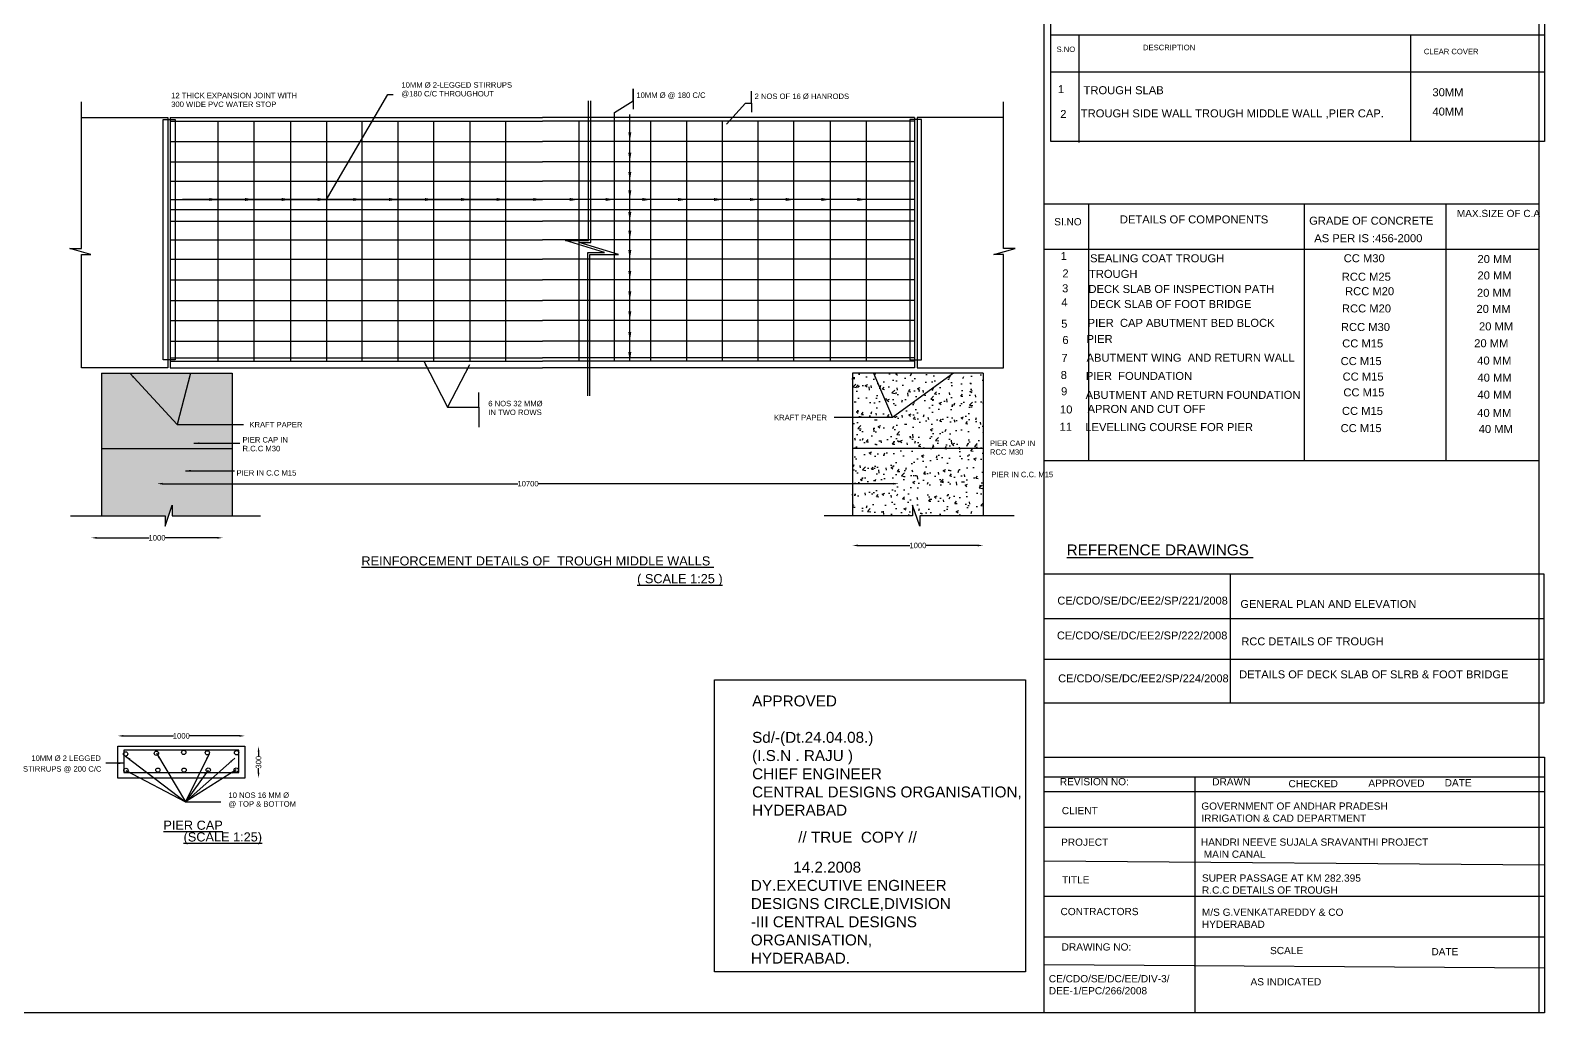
# Model space of a CAD drawing. Header units: millimetres. Extents: x 5124 to 2386449, y 2311 to 45646648.
# Drawn here: x 2382290 to 2386449, y 45642305 to 45645004 of the extents above; entities that cross this region are included whole.
import ezdxf

# ---------------------------------------------------------------- set-up
doc = ezdxf.new("R2010")
doc.units = ezdxf.units.MM
doc.header["$MEASUREMENT"] = 0
for name, color, linetype in [('DIMENSIONS', 7, 'Continuous'), ('DRAWING', 2, 'Continuous'), ('TEXT', 7, 'Continuous')]:
    doc.layers.add(name, color=color, linetype=linetype)
doc.styles.get("Standard").update_dxf_attribs({"font": 'arial.ttf', "height": 15})
doc.dimstyles.get("Standard").update_dxf_attribs({"dimtxt": 15, "dimasz": 15, "dimexe": 0.18, "dimexo": 0.0625, "dimgap": 0.09, "dimtad": 0, "dimdec": 0, "dimzin": 0, "dimdsep": 46, "dimtxsty": 'Standard', "dimcen": 0.09, "dimse1": 1, "dimse2": 1, "dimadec": 0, "dimazin": 0, "dimtfac": 1, "dimtdec": 0, "dimtofl": 0, "dimtmove": 0, "dimatfit": 3, "dimfxl": 1, "dimtolj": 1, "dimtzin": 0, "dimarcsym": 0})
pattern_1 = [(50, (0, 0), (71.72601826, -6.2752135), [7.5, -82.5]), (355, (0, 0), (-13.87513336, 75.21921337), [6, -66]), (100.4514, (5.98, -0.52), (57.85093817, 68.94395421), [6.374019, -70.1142112]), (46.1842, (0, 20), (106.72410486, -16.55190143), [11.25, -123.75]), (96.6356, (8.89, 18.62), (93.46627055, 97.4117871), [9.5610288, -105.1713]), (351.1842, (0, 20), (93.4661945, 97.4118601), [9, -99]), (21, (10, 15), (59.69070521, -40.26188907), [7.5, -82.5]), (326, (10, 15), (24.33153319, 72.5150045), [6, -66]), (71.4514, (14.974, 11.645), (84.02226286, 32.25304967), [6.374019, -70.1142112]), (37.5, (0, 0), (1.215985532, 33.289385383), [0, -65.2, 0, -67, 0, -66.25]), (7.5, (0, 0), (26.306953744, 39.441171188), [0, -38.2, 0, -63.7, 0, -25.25]), (327.5, (-22.3, 0), (53.382243617, -2.255487173), [0, -25, 0, -78, 0, -103.5]), (317.5, (-32.3, 0), (58.318616934, 10.010498233), [0, -32.5, 0, -51.8, 0, -73.5])]

# ---------------------------------------------------------------- blocks, each defined once
blk = doc.blocks.new('*D67')
at = {"layer": 'Defpoints', "color": 0, "transparency": 16777216}
for p in [(2382457, 45643601.5), (2382818.4, 45643609.4), (2382818.4, 45643601.5)]:
    blk.add_point(p, dxfattribs=at)
at = {"layer": 'TEXT', "color": 0, "lineweight": -2, "transparency": 16777216}
for p, q in [((2382472, 45643609.4), (2382615.9, 45643609.4)), ((2382803.4, 45643609.4), (2382659.5, 45643609.4))]:
    blk.add_line(p, q, dxfattribs=at)
at = {"layer": 'TEXT', "color": 0, "transparency": 16777216}
for points in [[(2382472, 45643611.9), (2382472, 45643606.9), (2382457, 45643609.4)], [(2382803.4, 45643611.9), (2382803.4, 45643606.9), (2382818.4, 45643609.4)]]:
    blk.add_solid(points, dxfattribs=at)
at = {"layer": 'TEXT', "color": 0, "transparency": 16777216, "insert": (2382637.7, 45643609.4), "char_height": 15, "attachment_point": 5}
blk.add_mtext('\\A1;1000', dxfattribs=at)
blk = doc.blocks.new('*D68')
at = {"layer": 'Defpoints', "color": 0, "transparency": 16777216}
for p in [(2382638.2, 45643755.6), (2384675.3, 45643758.1), (2384675.3, 45643755.6)]:
    blk.add_point(p, dxfattribs=at)
at = {"layer": 'TEXT', "color": 0, "lineweight": -2, "transparency": 16777216}
for p, q in [((2382653.2, 45643758.1), (2383629.2, 45643758.1)), ((2384660.3, 45643758.1), (2383684.4, 45643758.1))]:
    blk.add_line(p, q, dxfattribs=at)
at = {"layer": 'TEXT', "color": 0, "transparency": 16777216}
for points in [[(2382653.2, 45643760.6), (2382653.2, 45643755.6), (2382638.2, 45643758.1)], [(2384660.3, 45643760.6), (2384660.3, 45643755.6), (2384675.3, 45643758.1)]]:
    blk.add_solid(points, dxfattribs=at)
at = {"layer": 'TEXT', "color": 0, "transparency": 16777216, "insert": (2383656.8, 45643758.1), "char_height": 15, "attachment_point": 5}
blk.add_mtext('\\A1;10700', dxfattribs=at)
blk = doc.blocks.new('*D70')
at = {"layer": 'Defpoints', "color": 0, "transparency": 16777216}
for p in [(2384548, 45643670.1), (2384907.3, 45643670.1), (2384907.3, 45643588.4)]:
    blk.add_point(p, dxfattribs=at)
at = {"layer": 'TEXT', "color": 0, "lineweight": -2, "transparency": 16777216}
for p, q in [((2384563, 45643588.4), (2384705.9, 45643588.4)), ((2384892.3, 45643588.4), (2384749.4, 45643588.4))]:
    blk.add_line(p, q, dxfattribs=at)
at = {"layer": 'TEXT', "color": 0, "transparency": 16777216}
for points in [[(2384563, 45643590.9), (2384563, 45643585.9), (2384548, 45643588.4)], [(2384892.3, 45643590.9), (2384892.3, 45643585.9), (2384907.3, 45643588.4)]]:
    blk.add_solid(points, dxfattribs=at)
at = {"layer": 'TEXT', "color": 0, "transparency": 16777216, "insert": (2384727.7, 45643588.4), "char_height": 15, "attachment_point": 5}
blk.add_mtext('\\A1;1000', dxfattribs=at)
blk = doc.blocks.new('*D71')
at = {"layer": 'Defpoints', "color": 0, "transparency": 16777216}
for p in [(2382878.9, 45643065.1), (2382530, 45643036.6), (2382878.9, 45643036.6)]:
    blk.add_point(p, dxfattribs=at)
at = {"layer": 'TEXT', "color": 0, "lineweight": -2, "transparency": 16777216}
for p, q in [((2382545, 45643065.1), (2382682.7, 45643065.1)), ((2382863.9, 45643065.1), (2382726.2, 45643065.1))]:
    blk.add_line(p, q, dxfattribs=at)
at = {"layer": 'TEXT', "color": 0, "transparency": 16777216}
for points in [[(2382545, 45643067.6), (2382545, 45643062.6), (2382530, 45643065.1)], [(2382863.9, 45643067.6), (2382863.9, 45643062.6), (2382878.9, 45643065.1)]]:
    blk.add_solid(points, dxfattribs=at)
at = {"layer": 'TEXT', "color": 0, "transparency": 16777216, "insert": (2382704.5, 45643065.1), "char_height": 15, "attachment_point": 5}
blk.add_mtext('\\A1;1000', dxfattribs=at)
blk = doc.blocks.new('*D72')
at = {"layer": 'Defpoints', "color": 0, "transparency": 16777216}
for p in [(2382878.9, 45643036.6), (2382874.8, 45642949.2), (2382916.6, 45642949.2)]:
    blk.add_point(p, dxfattribs=at)
at = {"layer": 'TEXT', "color": 0, "lineweight": -2, "transparency": 16777216}
for p, q in [((2382916.6, 45643021.6), (2382916.6, 45643009.5)), ((2382916.6, 45642964.2), (2382916.6, 45642976.3))]:
    blk.add_line(p, q, dxfattribs=at)
at = {"layer": 'TEXT', "color": 0, "transparency": 16777216}
for points in [[(2382914.1, 45643021.6), (2382919.1, 45643021.6), (2382916.6, 45643036.6)], [(2382914.1, 45642964.2), (2382919.1, 45642964.2), (2382916.6, 45642949.2)]]:
    blk.add_solid(points, dxfattribs=at)
at = {"layer": 'TEXT', "color": 0, "transparency": 16777216, "insert": (2382916.6, 45642992.9), "char_height": 15, "attachment_point": 5, "rotation": 90}
blk.add_mtext('\\A1;300', dxfattribs=at)

msp = doc.modelspace()

# ---------------------------------------------------------------- hatches: boundary and pattern name
at = {"layer": 'DRAWING'}
h = msp.add_hatch(dxfattribs=at)
h.set_pattern_fill('AR-CONC', color=0, scale=10, style=0)
h.set_pattern_definition(pattern_1)
h.paths.add_polyline_path([(2380028.5, 45644021.3), (2379669.2, 45644021.3), (2379669.2, 45643814.4), (2380028.5, 45643814.4)])
h.paths.add_polyline_path([(2380028.5, 45643814.4), (2379669.2, 45643814.4), (2379669.2, 45643630.1), (2379844, 45643630.1), (2379844, 45643601.6), (2379863.8, 45643659.1), (2379863.8, 45643630.1), (2380028.5, 45643630.1)])
h.paths.add_polyline_path([(2382091.4, 45644021.3), (2381732.2, 45644021.3), (2381732.2, 45643814.4), (2382091.4, 45643814.4)])
h.paths.add_polyline_path([(2382091.4, 45643814.4), (2381732.2, 45643814.4), (2381732.2, 45643630.1), (2381896.9, 45643630.1), (2381896.9, 45643659.1), (2381916.7, 45643601.6), (2381916.7, 45643630.1), (2382091.4, 45643630.1)])
h.paths.add_polyline_path([(2382844.4, 45644061.4), (2382485.1, 45644061.4), (2382485.1, 45643854.5), (2382844.4, 45643854.5)])
h.paths.add_polyline_path([(2382844.4, 45643854.5), (2382485.1, 45643854.5), (2382485.1, 45643670.1), (2382659.8, 45643670.1), (2382659.8, 45643641.6), (2382679.6, 45643699.1), (2382679.6, 45643670.1), (2382844.4, 45643670.1)])
h = msp.add_hatch(dxfattribs=at)
h.set_pattern_fill('AR-CONC', color=0, scale=10, style=0)
h.set_pattern_definition(pattern_1)
h.paths.add_polyline_path([(2384907.3, 45643854.5), (2384548, 45643854.5), (2384548, 45643670.1), (2384712.8, 45643670.1), (2384712.8, 45643699.1), (2384732.6, 45643641.6), (2384732.6, 45643670.1), (2384907.3, 45643670.1)])
h.paths.add_polyline_path([(2384907.3, 45644061.4), (2384548, 45644061.4), (2384548, 45643854.5), (2384907.3, 45643854.5)])

# ---------------------------------------------------------------- linework, layer by layer
at = {"layer": 'DIMENSIONS', "color": 0}
for points in [[(2385074.3, 45644527.3), (2386433, 45644527.3), (2386433, 45643820.7), (2385074.3, 45643820.7)], [(2385074.3, 45643510.5), (2386447, 45643510.5), (2386447, 45643155.5), (2385074.3, 45643155.5)]]:
    msp.add_lwpolyline(points, close=True, dxfattribs=at)
for points in [[(2385196.3, 45644527.3), (2385196.3, 45643820.7)], [(2385789.1, 45644527.3), (2385789.1, 45643820.7)], [(2386179.2, 45643820.7), (2386179.2, 45644527.3)], [(2385074.3, 45644403), (2386433, 45644403)], [(2385585.5, 45643510.5), (2385585.5, 45643155.5)], [(2385074.3, 45643387.3), (2386447, 45643387.3)], [(2386447, 45643275.2), (2385074.3, 45643275.2)]]:
    msp.add_lwpolyline(points, dxfattribs=at)
at = {"layer": 'DRAWING', "color": 0}
for points in [[(2379514.1, 45646647.5), (2386433, 45646647.5), (2386433, 45642304.6), (2379514.1, 45642304.6)], [(2382667.1, 45644764.6), (2382667.1, 45644076.7), (2382430, 45644076.7), (2382430, 45644387.7), (2382456.3, 45644387.7), (2382397.9, 45644404.8), (2382430, 45644404.8), (2382430, 45644764.5)], [(2384725.3, 45644764.6), (2384725.3, 45644076.7), (2384962.4, 45644076.7), (2384962.4, 45644387.7), (2384936.1, 45644387.7), (2384994.5, 45644404.8), (2384962.4, 45644404.8), (2384962.4, 45644764.5)], [(2382530, 45643036.6), (2382878.9, 45643036.6), (2382878.9, 45642949.2), (2382530, 45642949.2)], [(2382862.8, 45643026.3), (2382546.1, 45643026.3), (2382546.1, 45642964.5), (2382862.8, 45642964.5)]]:
    msp.add_lwpolyline(points, close=True, dxfattribs=at)
for points in [[(2382430, 45644764.5), (2382430, 45644807)], [(2383820.7, 45643999.3), (2383820.7, 45644393.5), (2383867.2, 45644393.5), (2383759.8, 45644426.7), (2383823.1, 45644426.7), (2383823.1, 45644810.1)], [(2383826.4, 45643999.3), (2383826.4, 45644387.7), (2383905, 45644387.7), (2383797.7, 45644420.9), (2383828.9, 45644420.9), (2383828.9, 45644810.1)], [(2384962.4, 45644764.5), (2384962.4, 45644807)], [(2382654.7, 45644759.2), (2382687.1, 45644759.2), (2382687.1, 45644098.4), (2382654.8, 45644098.4), (2382654.7, 45644759.2)], [(2382674.1, 45644764.6), (2382674.1, 45644076.7), (2383696.2, 45644076.7)], [(2382674.1, 45644764.6), (2383696.2, 45644764.6)], [(2382674.1, 45644754.5), (2383696.2, 45644754.5)], [(2382806, 45644094.6), (2382806, 45644754.5)], [(2382904.5, 45644094.6), (2382904.5, 45644754.5)], [(2383005.3, 45644094.6), (2383005.3, 45644754.5)], [(2383103.7, 45644094.6), (2383103.7, 45644754.5)], [(2383201.3, 45644094.6), (2383201.3, 45644754.5)], [(2383299.8, 45644094.6), (2383299.8, 45644754.5)], [(2383398.5, 45644094.6), (2383398.5, 45644754.5)], [(2383497.7, 45644094.6), (2383497.7, 45644754.5)], [(2383595.4, 45644094.6), (2383595.4, 45644754.5)], [(2384718.3, 45644764.6), (2384718.3, 45644076.7), (2383696.2, 45644076.7)], [(2384718.3, 45644764.6), (2383696.2, 45644764.6)], [(2384718.3, 45644754.5), (2383696.2, 45644754.5)], [(2383797, 45644094.6), (2383797, 45644754.5)], [(2383894.7, 45644094.6), (2383894.7, 45644754.5)], [(2383936.4, 45644094.6), (2383936.4, 45644764.6)], [(2383993.9, 45644094.6), (2383993.9, 45644754.5)], [(2384092.6, 45644094.6), (2384092.6, 45644754.5)], [(2384191.1, 45644094.6), (2384191.1, 45644754.5)], [(2384288.7, 45644094.6), (2384288.7, 45644754.5)], [(2384387.1, 45644094.6), (2384387.1, 45644754.5)], [(2384487.9, 45644094.6), (2384487.9, 45644754.5)], [(2384586.4, 45644094.6), (2384586.4, 45644754.5)], [(2384737.7, 45644759.2), (2384705.3, 45644759.2), (2384705.3, 45644098.4), (2384737.6, 45644098.4), (2384737.7, 45644759.2)], [(2382674.1, 45644698.7), (2383696.2, 45644698.7)], [(2384718.3, 45644698.7), (2383696.2, 45644698.7)], [(2382674.1, 45644642.3), (2383696.2, 45644642.3)], [(2384718.3, 45644642.3), (2383696.2, 45644642.3)], [(2382674.1, 45644589.5), (2383696.2, 45644589.5)], [(2384718.3, 45644589.5), (2383696.2, 45644589.5)], [(2382674.1, 45644539.1), (2383696.2, 45644539.1)], [(2384718.3, 45644539.1), (2383696.2, 45644539.1)], [(2382674.1, 45644511.9), (2384718.3, 45644511.9)], [(2382674.1, 45644479.3), (2383696.2, 45644479.3)], [(2384718.3, 45644479.3), (2383696.2, 45644479.3)], [(2382674.1, 45644428.5), (2383696.2, 45644428.5)], [(2384718.3, 45644428.5), (2383696.2, 45644428.5)], [(2382674.1, 45644375.1), (2383696.2, 45644375.1)], [(2384718.3, 45644375.1), (2383696.2, 45644375.1)], [(2382674.1, 45644317.9), (2383696.2, 45644317.9)], [(2384718.3, 45644317.9), (2383696.2, 45644317.9)], [(2382674.1, 45644261.5), (2383696.2, 45644261.5)], [(2384718.3, 45644261.5), (2383696.2, 45644261.5)], [(2382674.1, 45644206.6), (2383696.2, 45644206.6)], [(2384718.3, 45644206.6), (2383696.2, 45644206.6)], [(2382674.1, 45644150.2), (2383696.2, 45644150.2)], [(2384718.3, 45644150.2), (2383696.2, 45644150.2)], [(2382674.1, 45644104.2), (2383696.2, 45644104.2)], [(2382674.1, 45644094.6), (2383696.2, 45644094.6)], [(2384718.3, 45644104.2), (2383696.2, 45644104.2)], [(2384718.3, 45644094.6), (2383696.2, 45644094.6)], [(2382485.1, 45644061.4), (2382844.4, 45644061.4), (2382844.4, 45643670.1)], [(2382485.1, 45644061.4), (2382485.1, 45643670.1)], [(2384907.3, 45644061.4), (2384548, 45644061.4), (2384548, 45643670.1)], [(2384907.3, 45644061.4), (2384907.3, 45643670.1)], [(2382485.1, 45643854.5), (2382844.4, 45643854.5)], [(2384907.3, 45643854.5), (2384548, 45643854.5)], [(2382400.2, 45643670.1), (2382659.8, 45643670.1), (2382659.8, 45643641.6), (2382679.6, 45643699.1), (2382679.6, 45643670.1), (2382922, 45643670.1)], [(2384992.2, 45643670.1), (2384732.6, 45643670.1), (2384732.6, 45643641.6), (2384712.8, 45643699.1), (2384712.8, 45643670.1), (2384470.4, 45643670.1)]]:
    msp.add_lwpolyline(points, dxfattribs=at)
for centre in [(2382551.4, 45643015.7), (2382636.1, 45643017.4), (2382711.1, 45643019.8), (2382775.9, 45643018.7), (2382856.2, 45643019), (2382552.3, 45642970.3), (2382640, 45642971.1), (2382712, 45642971.1), (2382778.3, 45642971.3), (2382855.1, 45642971.5)]:
    msp.add_circle(centre, 5.87, dxfattribs=at)
at = {"layer": 'TEXT', "color": 0}
for points in [[(2385074.3, 45643007.1), (2385074.3, 45643155.5), (2385074.3, 45643510.5), (2385074.3, 45646647.5)], [(2385093.3, 45644991.5), (2386449.5, 45644991.5)], [(2385170, 45644991.5), (2385170, 45644696)], [(2386081, 45644991.6), (2386081, 45644699)], [(2385093.3, 45644890.1), (2386449.5, 45644890.1)], [(2383894.7, 45644754.5), (2383894.7, 45644777.9), (2383945.6, 45644809.9), (2383945.6, 45644842.8), (2383945.6, 45644787.1)], [(2384202.3, 45644746.2), (2384254.1, 45644803.7), (2384270.8, 45644803.7), (2384270.8, 45644837.1)], [(2384270.8, 45644803.7), (2384270.8, 45644779)], [(2383435.6, 45643968.1), (2383521.9, 45643968.1), (2383521.9, 45644009)], [(2383521.9, 45643968.1), (2383521.9, 45643913.7)], [(2385074.3, 45642953), (2386448.5, 45642953)], [(2385074.3, 45642912.4), (2386448.5, 45642912.4)], [(2385488.1, 45642952), (2385488.1, 45642304.6)], [(2385074.3, 45642814.8), (2386448.5, 45642814.8)], [(2385074.3, 45642722), (2386448.5, 45642711.1)], [(2386448.5, 45642623.5), (2385074.3, 45642623.5)], [(2385074.3, 45642513.3), (2386448.5, 45642513.3)], [(2386448.5, 45642426.6), (2385074.3, 45642436.5)]]:
    msp.add_lwpolyline(points, dxfattribs=at)
for points in [[(2385093.3, 45645296.1), (2386448.5, 45645296.1), (2386448.5, 45644698.4), (2385093.3, 45644698.4)], [(2384168.7, 45643218.8), (2385023.2, 45643218.8), (2385023.2, 45642416.9), (2384168.7, 45642416.9)], [(2385074.3, 45643007.1), (2386448.5, 45643007.1), (2386448.5, 45642304.6), (2385074.3, 45642304.6)]]:
    msp.add_lwpolyline(points, close=True, dxfattribs=at)

# ---------------------------------------------------------------- texts
at = {"layer": 'DIMENSIONS', "color": 0}
msp.add_text('SI.NO', height=19.78, dxfattribs=at).set_placement((2385102.3, 45644468))
at = {"layer": 'TEXT', "color": 0}
for s, height, p in [('S.NO', 15, (2385108.6, 45644944.2)), ('DESCRIPTION ', 15, (2385346.1, 45644949.2)), ('CLEAR COVER ', 15, (2386117.4, 45644938.2)), ('12 THICK EXPANSION JOINT WITH ', 15, (2382676.6, 45644817.2)), ('10MM Ø 2-LEGGED STIRRUPS ', 15, (2383309, 45644846.3)), ('@180 C/C THROUGHOUT ', 15, (2383309, 45644822.2)), ('10MM Ø @ 180 C/C ', 15, (2383954.4, 45644818.2)), ('2 NOS OF 16 Ø HANRODS ', 15, (2384279.1, 45644815.1)), ('1', 22, (2385112.4, 45644831.3)), ('TROUGH SLAB', 21.979, (2385182.8, 45644828.3)), ('30MM', 21.98, (2386141.1, 45644822.7)), ('300 WIDE PVC WATER STOP ', 15, (2382676.6, 45644793.1)), ('2', 22, (2385118.7, 45644763)), ('TROUGH SIDE WALL TROUGH MIDDLE WALL ,PIER CAP.', 21.979, (2385175.3, 45644764.7)), ('40MM', 21.98, (2386141.1, 45644769.7)), ('DETAILS OF COMPONENTS', 21.979, (2385282.5, 45644473.3)), ('MAX.SIZE OF C.A ', 19.781, (2386208.1, 45644490.8)), ('GRADE OF CONCRETE ', 21.979, (2385802.5, 45644469.8)), ('AS PER IS :456-2000', 21.979, (2385816.5, 45644421.7)), ('1 ', 21.98, (2385119.9, 45644372.7)), ('SEALING COAT TROUGH ', 21.979, (2385200.7, 45644366.5)), ('CC M30', 21.98, (2385897.4, 45644366.6)), ('20 MM', 21.98, (2386264.8, 45644364.4)), ('2', 22, (2385124.6, 45644324.9)), ('TROUGH ', 21.98, (2385197.7, 45644323.7)), ('RCC M25', 21.98, (2385892, 45644315.9)), ('20 MM', 21.98, (2386264.8, 45644319.4)), ('3', 22, (2385123.8, 45644284)), ('DECK SLAB OF INSPECTION PATH ', 21.979, (2385196.3, 45644282.2)), ('RCC M20', 21.98, (2385901.1, 45644276.1)), ('20 MM', 21.98, (2386263.4, 45644271.7)), ('4', 22, (2385121.6, 45644245.3)), ('DECK SLAB OF FOOT BRIDGE ', 21.979, (2385200.4, 45644240.8)), ('RCC M20', 21.98, (2385892.5, 45644228.7)), ('20 MM', 21.98, (2386262.1, 45644227.5)), ('5', 22, (2385121.3, 45644186.8)), ('PIER  CAP ABUTMENT BED BLOCK ', 21.979, (2385194, 45644189.1)), ('20 MM', 21.98, (2386269, 45644179.4)), ('6', 22, (2385124.6, 45644142.1)), ('PIER ', 21.98, (2385191, 45644144.7)), ('RCC M30', 21.98, (2385889.7, 45644177.7)), ('CC M15', 21.98, (2385893.2, 45644132.6)), ('20 MM', 21.98, (2386255.8, 45644133.1)), ('7', 22, (2385122.1, 45644092.9)), ('ABUTMENT WING  AND RETURN WALL ', 21.979, (2385191, 45644093.3)), ('CC M15', 21.98, (2385888.9, 45644084)), ('40 MM', 21.98, (2386264.1, 45644085.5)), ('8', 22, (2385120, 45644045.7)), ('PIER  FOUNDATION ', 21.979, (2385189.2, 45644043.3)), ('CC M15', 21.98, (2385894.3, 45644041.5)), ('40 MM', 21.98, (2386264.8, 45644038.6)), ('9', 22, (2385121, 45644001.1)), ('ABUTMENT AND RETURN FOUNDATION ', 21.979, (2385188.4, 45643991.2)), ('CC M15', 21.98, (2385896.5, 45643998.1)), ('40 MM', 21.98, (2386264.8, 45643991.8)), ('6 NOS 32 MMØ ', 15, (2383547.7, 45643970.9)), ('IN TWO ROWS ', 15, (2383547.7, 45643946.8)), ('10', 21.98, (2385118, 45643951.2)), ('APRON AND CUT OFF ', 21.979, (2385193.7, 45643952.6)), ('CC M15', 21.98, (2385892.6, 45643947.1)), ('40 MM', 21.98, (2386264.1, 45643941.6)), ('KRAFT PAPER ', 15, (2382891.5, 45643912.9)), ('KRAFT PAPER ', 15, (2384332.5, 45643932.4)), ('11', 21.98, (2385116.9, 45643903.6)), ('LEVELLING COURSE FOR PIER ', 21.979, (2385187.6, 45643902.7)), ('CC M15', 21.98, (2385888.8, 45643899.9)), ('40 MM', 21.98, (2386268.2, 45643897.5)), ('PIER CAP IN ', 15, (2382872.6, 45643871.3)), ('PIER CAP IN ', 15, (2384925.5, 45643861.8)), ('R.C.C M30 ', 15, (2382872.6, 45643847.2)), ('RCC M30', 15, (2384925.5, 45643837.7)), ('PIER IN C.C M15 ', 15, (2382856.1, 45643780.3)), ('PIER IN C.C. M15 ', 15, (2384929.2, 45643776)), ('%%UREFERENCE DRAWINGS ', 30, (2385136.4, 45643561.2)), ('%%UREINFORCEMENT DETAILS OF  TROUGH MIDDLE WALLS ', 25, (2383199.1, 45643533.5)), ('%%U( SCALE 1:25 )', 25, (2383956.5, 45643484.8)), ('CE/CDO/SE/DC/EE2/SP/221/2008', 21.695, (2385110.8, 45643426.1)), ('GENERAL PLAN AND ELEVATION ', 21.695, (2385613.6, 45643416.8)), ('CE/CDO/SE/DC/EE2/SP/222/2008', 21.695, (2385109.6, 45643330.3)), ('RCC DETAILS OF TROUGH ', 21.695, (2385616.3, 45643314.1)), ('DETAILS OF DECK SLAB OF SLRB & FOOT BRIDGE ', 21.695, (2385610.3, 45643223.5)), ('CE/CDO/SE/DC/EE2/SP/224/2008', 21.695, (2385113, 45643212.4)), ('10MM Ø 2 LEGGED', 15, (2382292.5, 45642996.4)), ('STIRRUPS @ 200 C/C', 15, (2382269.4, 45642967)), ('REVISION NO:', 19.872, (2385117.5, 45642929.5)), ('DRAWN ', 19.87, (2385536.3, 45642929.1)), ('CHECKED ', 19.87, (2385745.7, 45642924.1)), ('APPROVED ', 19.87, (2385965.1, 45642925.4)), ('DATE ', 19.87, (2386174.7, 45642926.6)), ('10 NOS 16 MM Ø ', 15, (2382834, 45642894.8)), ('@ TOP & BOTTOM ', 15, (2382834, 45642870.7)), ('%%UPIER CAP', 25, (2382655.3, 45642807.3)), ('CLIENT', 19.87, (2385123, 45642850)), ('%%U(SCALE 1:25)', 25, (2382710.7, 45642775.1)), ('// TRUE  COPY //', 30, (2384398.9, 45642772)), ('PROJECT', 19.87, (2385121, 45642763.3)), ('TITLE ', 19.87, (2385123.4, 45642659.7)), ('CONTRACTORS ', 19.872, (2385119.5, 45642572.7)), ('DRAWING NO:', 19.872, (2385122.6, 45642475.4)), ('DATE ', 19.87, (2386138.3, 45642462.4)), ('AS INDICATED ', 19.872, (2385641.4, 45642379.6))]:
    msp.add_text(s, height=height, dxfattribs=at).set_placement(p)
at = {"layer": 'TEXT', "color": 0, "attachment_point": 1}
for s, insert, char_height, width in [('APPROVED  \\P\\PSd/-(Dt.24.04.08.) \\P(I.S.N . RAJU ) \\PCHIEF ENGINEER  \\PCENTRAL DESIGNS ORGANISATION, HYDERABAD ', (2384272.4, 45643176.2), 30, 780.84), ('GOVERNMENT OF ANDHAR PRADESH  IRRIGATION & CAD DEPARTMENT ', (2385506.2, 45642882.2), 19.872, 519.798), ('HANDRI NEEVE SUJALA SRAVANTHI PROJECT    MAIN CANAL  ', (2385505.2, 45642783.3), 19.872, 640.167), ('          14.2.2008 \\PDY.EXECUTIVE ENGINEER  \\PDESIGNS CIRCLE,DIVISION -III CENTRAL DESIGNS ORGANISATION, HYDERABAD.', (2384268.8, 45642719.5), 30, 589.599), ('SUPER PASSAGE AT KM 282.395 R.C.C DETAILS OF TROUGH ', (2385508, 45642684.6), 19.872, 436.651), ('M/S G.VENKATAREDDY & CO  HYDERABAD ', (2385507.8, 45642590.7), 19.872, 396.433), ('SCALE ', (2385695, 45642485.4), 19.87, 98.749), ('CE/CDO/SE/DC/EE/DIV-3/ DEE-1/EPC/266/2008', (2385087.3, 45642408), 19.872, 331.653)]:
    msp.add_mtext(s, dxfattribs=dict(at, insert=insert, char_height=char_height, width=width))

# ---------------------------------------------------------------- dimensions: what is measured, and where the dimension line sits
at = {"layer": 'TEXT', "color": 0}
for base, p1, p2, text, picture, middle in [((2384675.3, 45643758.1), (2382638.2, 45643755.6), (2384675.3, 45643755.6), '10700', '*D68', (2383656.8, 45643758.1)), ((2384907.3, 45643588.4), (2384548, 45643670.1), (2384907.3, 45643670.1), '1000', '*D70', (2384727.7, 45643588.4)), ((2382818.4, 45643609.4), (2382457, 45643601.5), (2382818.4, 45643601.5), '1000', '*D67', (2382637.7, 45643609.4)), ((2382878.9, 45643065.1), (2382530, 45643036.6), (2382878.9, 45643036.6), '1000', '*D71', (2382704.5, 45643065.1))]:
    dim = msp.add_linear_dim(base=base, p1=p1, p2=p2, text=text, dimstyle='Standard', dxfattribs=at)
    dim.commit()
    dim.dimension.update_dxf_attribs({"geometry": picture, "text_midpoint": middle})
dim = msp.add_linear_dim(base=(2382916.6, 45642949.2), p1=(2382878.9, 45643036.6), p2=(2382874.8, 45642949.2), angle=90, text='300', dimstyle='Standard', dxfattribs=at)
dim.commit()
dim.dimension.update_dxf_attribs({"geometry": '*D72', "text_midpoint": (2382916.6, 45642992.9)})

# ---------------------------------------------------------------- leaders
at = {"layer": 'DRAWING', "color": 0}
for points in [[(2383936.4, 45644698.7), (2383936.4, 45644772.6)], [(2383936.4, 45644642.3), (2383936.4, 45644716.2)], [(2383936.4, 45644589.5), (2383936.4, 45644663.5)], [(2383936.4, 45644539.1), (2383936.4, 45644613)], [(2382806, 45644539.1), (2382707.6, 45644539.1)], [(2382904.5, 45644539.1), (2382806, 45644539.1)], [(2383005.3, 45644539.1), (2382906.8, 45644539.1)], [(2383103.7, 45644539.1), (2383005.3, 45644539.1)], [(2383201.6, 45644539.1), (2383103.2, 45644539.1)], [(2383300.1, 45644539.1), (2383201.6, 45644539.1)], [(2383398.5, 45644539.1), (2383300.1, 45644539.1)], [(2383497.7, 45644539.1), (2383399.3, 45644539.1)], [(2383595.4, 45644539.1), (2383497, 45644539.1)], [(2383696.2, 45644539.1), (2383597.8, 45644539.1)], [(2383796.2, 45644539.1), (2383697.8, 45644539.1)], [(2383894.7, 45644539.1), (2383796.2, 45644539.1)], [(2383995.8, 45644539.1), (2383897.3, 45644539.1)], [(2383936.4, 45644479.3), (2383936.4, 45644553.2)], [(2384094.2, 45644539.1), (2383995.8, 45644539.1)], [(2384192.6, 45644539.1), (2384094.2, 45644539.1)], [(2384291.1, 45644539.1), (2384192.6, 45644539.1)], [(2384389.5, 45644539.1), (2384291.1, 45644539.1)], [(2384487.9, 45644539.1), (2384389.5, 45644539.1)], [(2384586.4, 45644539.1), (2384487.9, 45644539.1)], [(2383936.4, 45644428.5), (2383936.4, 45644502.4)], [(2383936.4, 45644375.1), (2383936.4, 45644449)], [(2383936.4, 45644317.9), (2383936.4, 45644391.8)], [(2383936.4, 45644261.5), (2383936.4, 45644335.4)], [(2383936.4, 45644206.6), (2383936.4, 45644280.5)], [(2383936.4, 45644150.2), (2383936.4, 45644224.2)], [(2383936.4, 45644094.6), (2383936.4, 45644168.5)]]:
    msp.add_leader(points, dimstyle='Standard', override={"dimasz": 25, "dimgap": 0.09, "dimtad": 0}, dxfattribs=at)
at = {"layer": 'TEXT', "color": 0}
for points in [[(2383103.2, 45644539.1), (2383271.5, 45644827.5), (2383286.6, 45644827.5)], [(2383370.3, 45644094.6), (2383435.6, 45643968.1)], [(2383496.3, 45644085), (2383435.6, 45643968.1)], [(2382551.4, 45643009.8), (2382715.8, 45642883.6)], [(2382636.1, 45643017.4), (2382715.8, 45642883.6), (2382812.9, 45642883.6)], [(2382781.1, 45643016.1), (2382715.8, 45642883.6)], [(2382851.4, 45643004.2), (2382715.8, 45642883.6)], [(2382546.1, 45642990), (2382497.5, 45642990)], [(2382552.3, 45642970.3), (2382715.8, 45642883.6)], [(2382855.1, 45642971.5), (2382715.8, 45642883.6)], [(2382778.3, 45642971.3), (2382715.8, 45642883.6)]]:
    msp.add_leader(points, dimstyle='Standard', override={"dimgap": 0.09, "dimtad": 0}, dxfattribs=at)
at = {"layer": 'TEXT'}
for points in [[(2382563.2, 45644061.4), (2382692.6, 45643920.5), (2382874.9, 45643920.5)], [(2382729.9, 45644061.4), (2382692.6, 45643920.5)], [(2384825.6, 45644061.4), (2384657.6, 45643939.8), (2384497.4, 45643939.8)], [(2384606.1, 45644061.4), (2384657.6, 45643939.8)], [(2382738.7, 45643869.3), (2382865, 45643869.3)], [(2382715.7, 45643793.8), (2382850.9, 45643793.1)]]:
    msp.add_leader(points, dimstyle='Standard', override={"dimgap": 0.09, "dimtad": 0}, dxfattribs=at)

doc.saveas('drawing.dxf')
